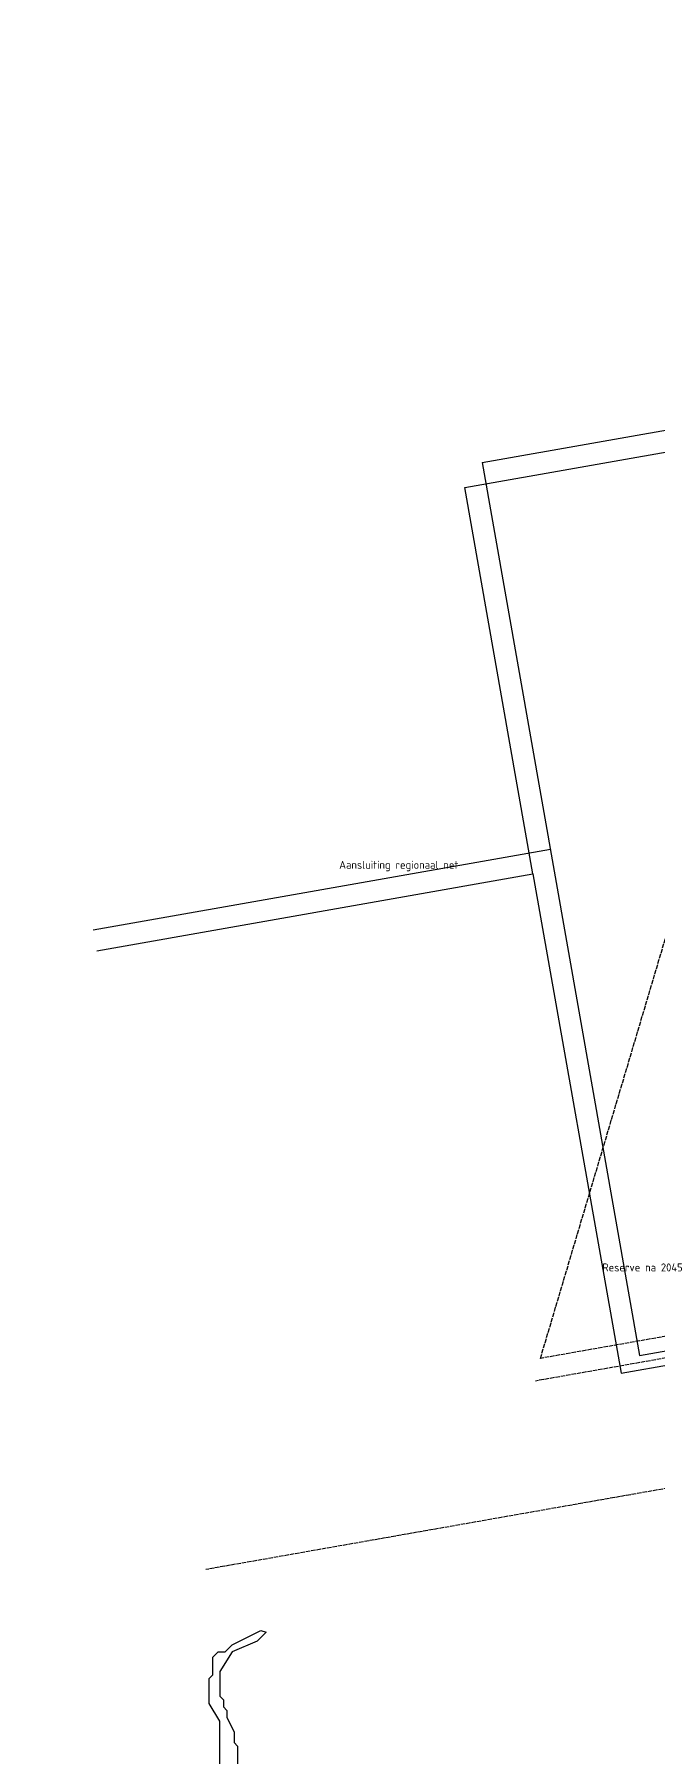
# Model space of a CAD drawing. Header units: metres. Extents: x 284000 to 318000, y 7632000 to 7666000.
# Drawn here: x 291949 to 293702, y 7646533 to 7651377 of the extents above; entities that cross this region are included whole.
import ezdxf
from ezdxf.enums import TextEntityAlignment as Align

# ---------------------------------------------------------------- set-up
doc = ezdxf.new("R2010")
doc.units = ezdxf.units.M
doc.header["$LTSCALE"] = 10
doc.linetypes.add('DASHED', pattern=[1.524, 1.27, -0.254])
for name, color, linetype in [('HV-BAGGER', 5, 'Continuous'), ('HV-KUSTLIJN', 4, 'Continuous'), ('HV-LEIDING', 1, 'Continuous'), ('HV-ONDERGROND', 8, 'Continuous'), ('HV-SPOOR', 8, 'Continuous'), ('HV-TEKST-02', 7, 'Continuous'), ('HV-WEG', 7, 'Continuous')]:
    doc.layers.add(name, color=color, linetype=linetype)
doc.styles.add('NLCS-ISO', font='NLCS-ISO.ttf')
picture_1 = doc.add_image_def('image1.jpg', size_in_pixel=(3400, 3400))

msp = doc.modelspace()

# ---------------------------------------------------------------- linework, layer by layer
at = {"layer": 'HV-BAGGER', "linetype": 'DASHED'}
msp.add_lwpolyline([(293840.9, 7649235.7), (294285.6, 7649314.2), (293815.4, 7647733.3), (293370.7, 7647654.9), (293840.9, 7649235.7)], close=True, dxfattribs=at)
at = {"layer": 'HV-KUSTLIJN'}
msp.add_lwpolyline([(292470, 7646505), (292470, 7646635), (292440, 7646685), (292440, 7646755), (292450, 7646765), (292450, 7646815), (292465, 7646830), (292485, 7646830), (292505, 7646850), (292585, 7646890), (292600, 7646885), (292575, 7646860), (292505, 7646830), (292470, 7646775), (292470, 7646705), (292480, 7646695), (292480, 7646675), (292490, 7646665), (292490, 7646645), (292510, 7646605), (292510, 7646575), (292520, 7646565), (292520, 7646505)], dxfattribs=at)
at = {"layer": 'HV-LEIDING', "linetype": 'DASHED'}
for points in [[(295091.7, 7647805.5), (295076, 7647894.5), (293356.4, 7647591.3)], [(294209.8, 7647374.9), (292430.9, 7647061.3)]]:
    msp.add_lwpolyline(points, dxfattribs=at)
at = {"layer": 'HV-SPOOR'}
for points in [[(292124.2, 7648800.6), (293349.7, 7649016.7), (293158, 7650103.7), (296478.5, 7650689.2)], [(293349.7, 7649016.7), (293597.1, 7647613.3), (295830.5, 7648007.2), (295866, 7648094.9)]]:
    msp.add_lwpolyline(points, dxfattribs=at)
at = {"layer": 'HV-WEG'}
for points in [[(293206.8, 7650173.5), (297308.1, 7650896.6)], [(293206.8, 7650173.5), (293649.4, 7647663.3), (296436.3, 7648154.7)], [(292113.8, 7648859.9), (293398.5, 7649086.4)]]:
    msp.add_lwpolyline(points, dxfattribs=at)

# ---------------------------------------------------------------- texts
at = {"layer": 'HV-TEKST-02', "style": 'NLCS-ISO'}
for s, p in [('Aansluiting regionaal net', (292972.5, 7649042.5)), ('Reserve na 2045', (293657.4, 7647910.6))]:
    msp.add_text(s, height=22.5, dxfattribs=at).set_placement(p, align=Align.MIDDLE_CENTER)

# ---------------------------------------------------------------- pictures from other files: only their frames are drawn
at = {"layer": 'HV-ONDERGROND'}
image = msp.add_image(picture_1, insert=(284000, 7632000), size_in_units=(34000, 34000), dxfattribs=at)

doc.saveas('drawing.dxf')
